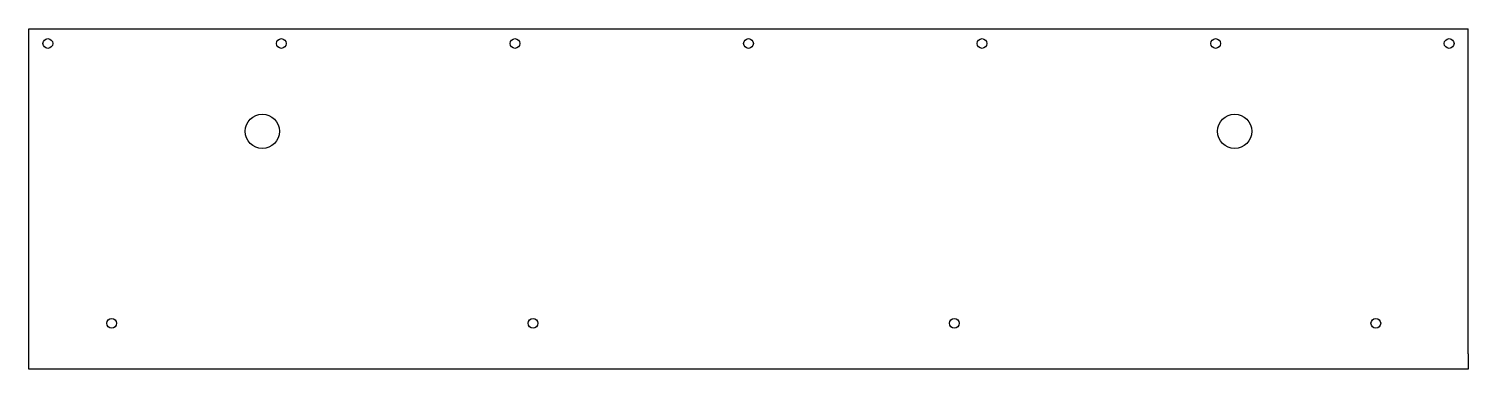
# Model space of a CAD drawing. Extents: x 0 to 37, y 0 to 8.8.
import ezdxf

# ---------------------------------------------------------------- set-up
doc = ezdxf.new("R2010")
doc.units = 0
doc.header["$LTSCALE"] = 1.21
doc.layers.get('0').update_dxf_attribs({"linetype": 'CONTINUOUS'})
doc.layers.add('DTM_AXES', color=7, linetype='CONTINUOUS')
doc.layers.add('DTM_SURFS', color=7, linetype='CONTINUOUS')

msp = doc.modelspace()

# ---------------------------------------------------------------- linework, layer by layer
at = {"color": 3, "linetype": 'CONTINUOUS'}
for p, q in [((0, 0.473), (0, 1.843)), ((36.98, 0.473), (36.98, 1.843)), ((0, 0), (0, 0.399)), ((36.98, 0.399), (36.98, 0)), ((36.98, 0), (0, 0))]:
    msp.add_line(p, q, dxfattribs=at)
at = {"layer": 'DTM_AXES', "color": 3, "linetype": 'CONTINUOUS'}
for p, q in [((0, 3.639), (0, 3.713)), ((36.98, 3.639), (36.98, 3.713)), ((0, 2.306), (0, 2.38)), ((36.98, 2.306), (36.98, 2.38)), ((0, 1.843), (0, 1.917)), ((36.98, 1.843), (36.98, 1.917)), ((0, 0.399), (0, 0.473)), ((36.98, 0.399), (36.98, 0.473))]:
    msp.add_line(p, q, dxfattribs=at)
for centre, radius in [((0.49, 8.383), 0.125), ((6.49, 8.383), 0.125), ((12.49, 8.383), 0.125), ((18.49, 8.383), 0.125), ((24.49, 8.383), 0.125), ((30.49, 8.383), 0.125), ((36.49, 8.383), 0.125), ((6, 6.123), 0.438), ((30.98, 6.123), 0.438), ((2.127, 1.183), 0.125), ((12.954, 1.183), 0.125), ((23.78, 1.183), 0.125), ((34.607, 1.183), 0.125)]:
    msp.add_circle(centre, radius, dxfattribs=at)
at = {"layer": 'DTM_SURFS', "color": 3, "linetype": 'CONTINUOUS'}
for p, q in [((0, 3.713), (0, 8.763)), ((0, 8.763), (36.98, 8.763)), ((36.98, 3.713), (36.98, 8.763)), ((0, 2.38), (0, 3.639)), ((36.98, 2.38), (36.98, 3.639)), ((0, 1.917), (0, 2.306)), ((36.98, 1.917), (36.98, 2.306))]:
    msp.add_line(p, q, dxfattribs=at)

doc.saveas('drawing.dxf')
